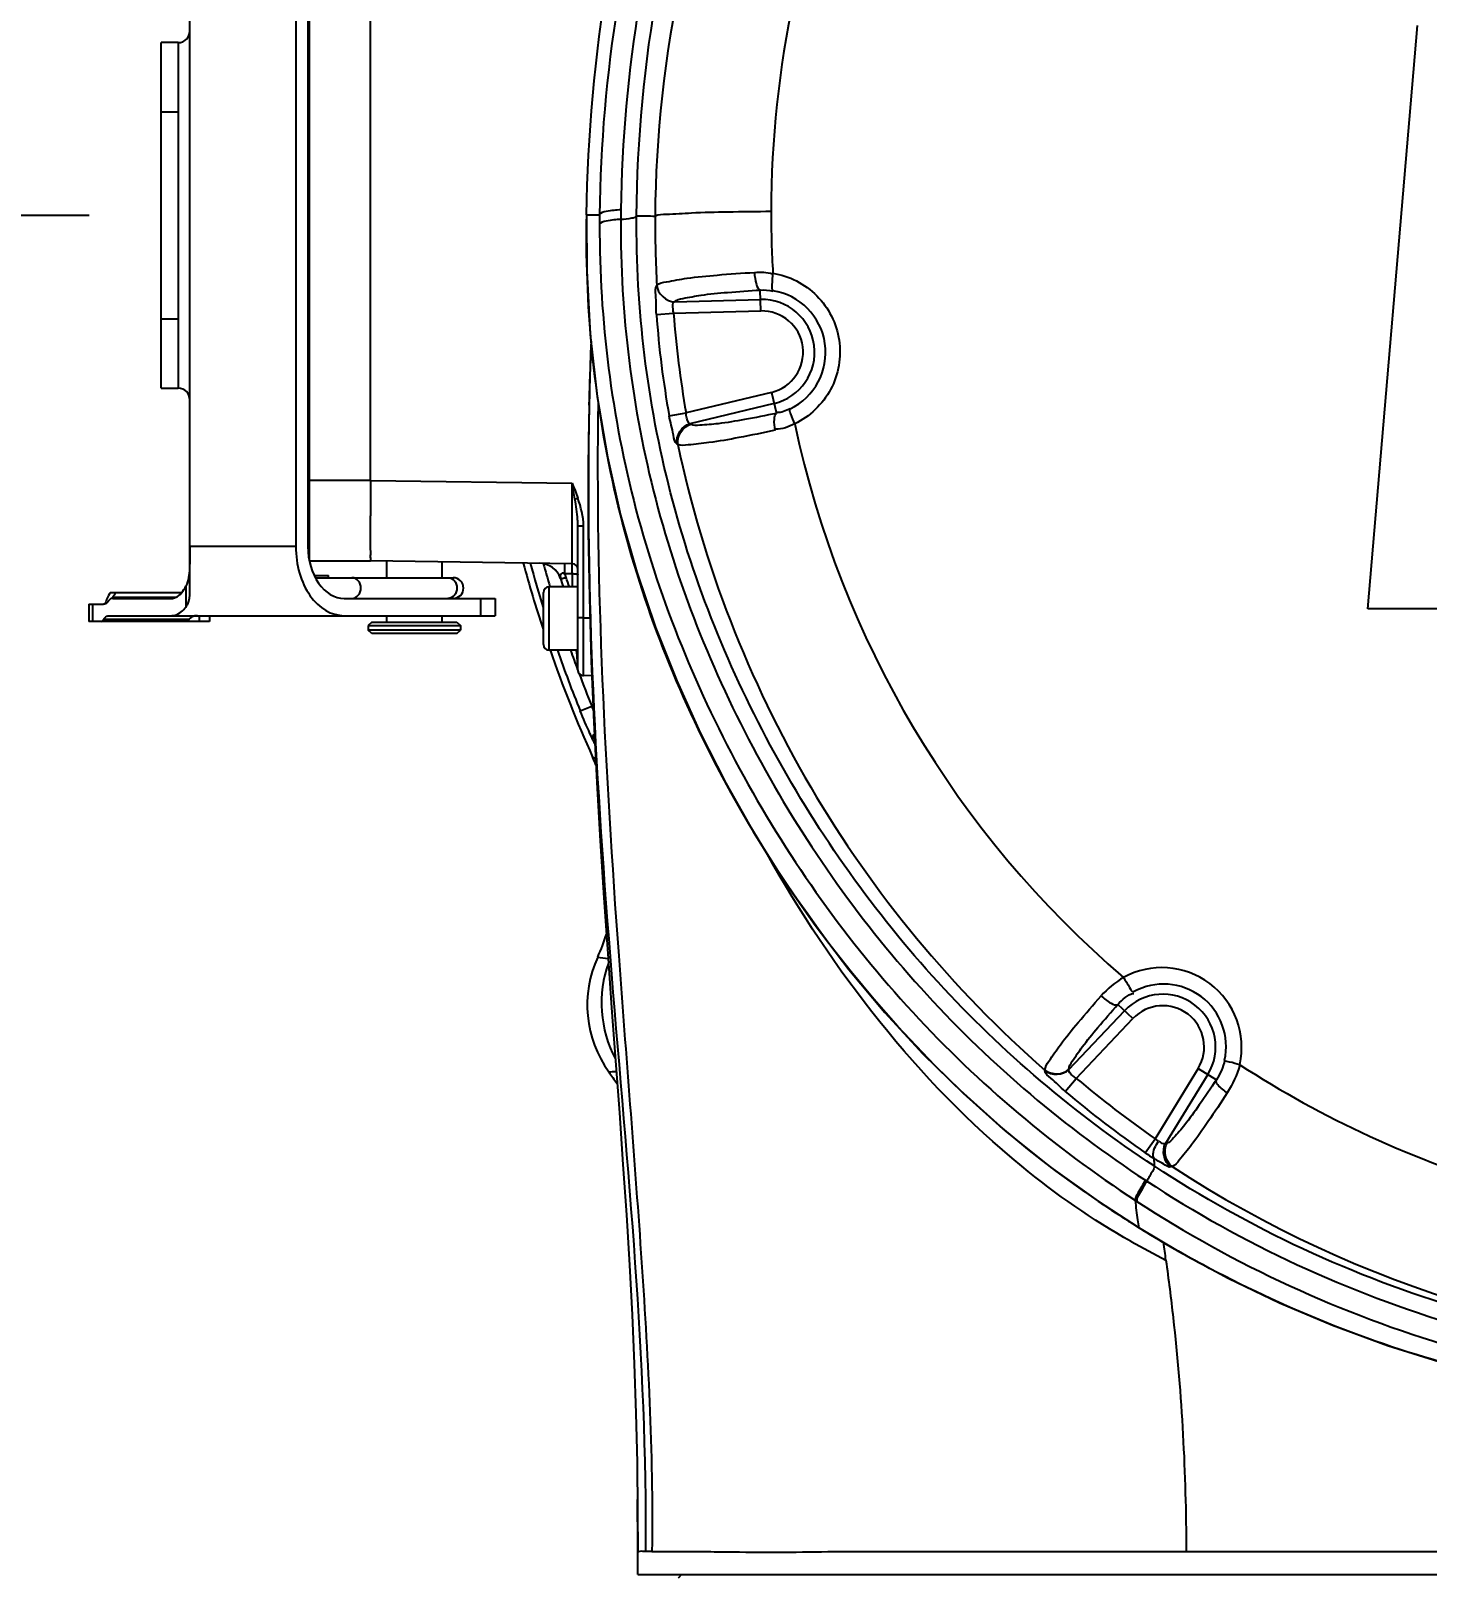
# Model space of a CAD drawing. Header units: millimetres. Extents: x 0 to 1173, y -4 to 841.
# Drawn here: x 679.55 to 691.68, y 311.73 to 325.16 of the extents above; entities that cross this region are included whole.
import ezdxf

# ---------------------------------------------------------------- set-up
doc = ezdxf.new("R2010")
doc.units = ezdxf.units.MM
doc.header["$LTSCALE"] = 65.395
doc.linetypes.add('CENTER', pattern=[0.6, 0.375, -0.075, 0.075, -0.075])
doc.layers.get('0').update_dxf_attribs({"linetype": 'CONTINUOUS'})
for name, color, linetype in [('ALL_DRFT_GEOM', 7, 'CONTINUOUS'), ('DRAFT_DIMS', 7, 'CONTINUOUS'), ('J_900_EXP_DH_BL10', 7, 'CONTINUOUS'), ('J_900_EXP_DH_BL9', 7, 'CONTINUOUS'), ('M3_10_BL39', 7, 'CONTINUOUS'), ('MANIFOLD_SOLID_BREP_17668_BL35', 7, 'CONTINUOUS'), ('MANIFOLD_SOLID_BREP_20980_BL38', 7, 'CONTINUOUS'), ('MANIFOLD_SOLID_BREP_21374_BL40', 7, 'CONTINUOUS'), ('TMBB_BASE_CNN_BL7', 7, 'CONTINUOUS')]:
    doc.layers.add(name, color=color, linetype=linetype)
doc.styles.get("Standard").update_dxf_attribs({"font": 'txt', "width": 0.8})
doc.dimstyles.new('DIMSTYLE_13', dxfattribs={"dimtxt": 6, "dimasz": 9, "dimexe": 0.5, "dimexo": 0, "dimtad": 1, "dimlfac": 10, "dimzin": 0, "dimdsep": 46, "dimtxsty": 'Standard', "dimblk": '_FILLED', "dimblk1": '_FILLED', "dimblk2": '_FILLED', "dimcen": 0.09, "dimadec": 0, "dimazin": 0, "dimtp": 0.01, "dimtm": 0.01, "dimtfac": 1, "dimtofl": 0, "dimtmove": 0, "dimatfit": 2, "dimldrblk": '_FILLED', "dimfxl": 0, "dimtolj": 1, "dimtzin": 0, "dimarcsym": 0})

# ---------------------------------------------------------------- blocks, each defined once
blk = doc.blocks.new('_FILLED')
at = {"color": 0, "linetype": 'ByBlock'}
blk.add_solid([(0, 0), (-1, 0.1667), (-1, -0.1667)], dxfattribs=at)
blk = doc.blocks.new('*D26')
at = {"layer": 'DRAFT_DIMS', "color": 2, "linetype": 'Continuous'}
blk.add_line((811.266, 192.648), (901.481, 91.138), dxfattribs=at)
at = {"layer": 'DRAFT_DIMS', "color": 2, "linetype": 'Continuous', "xscale": 9, "yscale": 9, "zscale": 9, "rotation": 131.6285086141}
blk.add_blockref('_FILLED', (811.266, 192.648), dxfattribs=at)
blk = doc.blocks.new('*D27')
at = {"layer": 'DRAFT_DIMS', "color": 2, "linetype": 'Continuous'}
blk.add_line((838.312, 198.054), (922.827, 124.081), dxfattribs=at)
at = {"layer": 'DRAFT_DIMS', "color": 2, "linetype": 'Continuous', "xscale": 9, "yscale": 9, "zscale": 9, "rotation": 138.8055039943}
blk.add_blockref('_FILLED', (838.312, 198.054), dxfattribs=at)
blk = doc.blocks.new('TMBB_BASE_CNN_BL7', base_point=(653.7669, 254.0207))
at = {"layer": 'TMBB_BASE_CNN_BL7', "color": 7, "linetype": 'Continuous'}
for p, q in [((684.3217, 319.2571), (684.4221, 319.2979)), ((684.4339, 319.2979), (684.4221, 319.2979)), ((684.435, 319.2714), (684.4221, 319.2979)), ((684.4559, 318.8396), (684.429, 318.8561))]:
    blk.add_line(p, q, dxfattribs=at)
for centre, radius, start, end in [((694.9209, 323.5593), 11.4978, 195.22406, 198.20952), ((694.9209, 323.5593), 11.439, 195.30754, 197.31732), ((694.9209, 323.5593), 11.3307, 195.46607, 196.52517), ((694.9209, 323.5593), 11.4978, 199.1506, 204.14517), ((694.9209, 323.5593), 11.439, 199.27167, 202.09201), ((694.9209, 323.5593), 11.3307, 199.46213, 200.37655), ((694.9209, 323.5593), 11.3307, 200.56304, 202.09201), ((687.237, 320.347), 3.1091, 205.5485, 206.27767), ((694.9209, 323.5593), 11.4345, 203.46512, 203.68366), ((679.8881, 316.8028), 4.9835, 23.49659, 24.33092), ((685.3785, 316.7043), 0.9961, 155.29836, 215.697), ((685.7515, 326.2958), 9.2638, 262.07068, 262.6345), ((684.1784, 321.5551), 5.446, 274.11898, 274.80873), ((694.9209, 323.5593), 12.7454, 215.69258, 216.23785)]:
    blk.add_arc(centre, radius, start, end, dxfattribs=at)
for points, knots in [([(684.432, 319.0062), (684.4232, 319.0246), (684.3846, 319.1075), (684.3485, 319.1915), (684.3217, 319.2571)], [0, 0, 0, 0, 0.2239831, 1, 1, 1, 1]), ([(684.432, 319.0062), (684.429, 319.0141), (684.4292, 319.0341), (684.4383, 319.051), (684.4445, 319.0591)], [0, 0, 0, 0, 0.4531369, 1, 1, 1, 1])]:
    blk.add_open_spline(points, degree=3, knots=knots, dxfattribs=at)
for points in [[(684.4736, 317.1206), (684.5033, 317.1853), (684.5285, 317.2522), (684.5494, 317.3203)], [(684.566, 317.0678), (684.4691, 316.8083), (684.4927, 316.4817), (684.6261, 316.2389)]]:
    blk.add_open_spline(points, degree=3, dxfattribs=at)
blk = doc.blocks.new('J_900_EXP_DH_BL9', base_point=(532.0064, 323.1577))
at = {"layer": 'J_900_EXP_DH_BL9', "color": 7, "linetype": 'Continuous'}
blk.add_line((685.2009, 311.7593), (685.1709, 311.7293), dxfattribs=at)
blk = doc.blocks.new('J_900_EXP_DH_BL10', base_point=(658.2783, 323.5593))
at = {"layer": 'J_900_EXP_DH_BL10', "color": 7, "linetype": 'Continuous'}
for p, q in [((691.1595, 320.1427), (691.5916, 325.2094)), ((684.3767, 323.5639), (684.3768, 323.5647)), ((685.8894, 322.7297), (685.8846, 322.9109)), ((685.1401, 322.8098), (685.8868, 322.8293)), ((684.9827, 322.6985), (685.1317, 322.7099)), ((685.1317, 322.7099), (685.8894, 322.7297)), ((685.9824, 322.023), (685.2406, 321.8449)), ((685.9824, 322.023), (686.0261, 321.8409)), ((685.0935, 321.8191), (685.2406, 321.8449)), ((686.0057, 321.9262), (685.2733, 321.7503)), ((685.2812, 321.7459), (685.2733, 321.7503)), ((685.1698, 321.5707), (685.1618, 321.5753)), ((692.8325, 320.1427), (691.1595, 320.1427)), ((688.5642, 316.1442), (689.0489, 316.655)), ((688.6288, 316.0675), (689.1212, 316.5864)), ((689.1212, 316.5864), (688.9912, 316.7098)), ((688.3567, 316.1354), (688.3573, 316.1385)), ((688.5329, 315.9532), (688.6288, 316.0675)), ((688.5642, 316.1442), (688.5642, 316.1477)), ((689.6867, 316.1525), (689.3134, 315.5433)), ((689.7717, 316.1005), (689.4042, 315.5009)), ((689.6867, 316.1525), (689.8454, 316.0553)), ((689.228, 315.421), (689.3134, 315.5433)), ((689.4175, 315.5045), (689.4042, 315.5008)), ((689.4626, 315.3019), (689.4492, 315.2982)), ((689.2299, 315.1823), (689.2407, 315.1752)), ((689.1432, 315.0069), (689.1542, 314.9997)), ((684.8153, 312.7331), (684.82, 312.3057)), ((684.82, 312.3057), (684.8209, 311.9596)), ((684.8209, 311.9613), (684.8209, 311.9596)), ((684.8209, 311.9596), (684.8209, 311.9592)), ((684.8209, 311.7593), (684.8209, 311.9593)), ((684.9446, 311.9594), (684.8872, 311.9592)), ((684.9446, 311.9594), (685.3738, 311.9592)), ((686.4716, 311.9593), (694.8709, 311.9593)), ((684.821, 311.7593), (705.0208, 311.7593))]:
    blk.add_line(p, q, dxfattribs=at)
at = {"layer": 'J_900_EXP_DH_BL10', "color": 7, "linetype": 'CENTER'}
blk.add_line((680.0584, 323.5593), (489.0029, 323.5593), dxfattribs=at)
at = {"layer": 'J_900_EXP_DH_BL10', "color": 7, "linetype": 'Continuous'}
for points in [[(684.3767, 323.5639), (684.3795, 323.0769), (684.4089, 322.5253), (684.4684, 321.9865), (684.5571, 321.4632), (684.6725, 320.9555), (684.8129, 320.4618), (684.976, 319.9825), (685.1597, 319.5184), (685.3634, 319.0673), (685.5858, 318.6297), (685.826, 318.2062), (686.0844, 317.7949), (686.3606, 317.3966), (686.6539, 317.012), (686.9658, 316.6398), (687.2963, 316.2813), (687.6455, 315.9379), (688.0154, 315.6093), (688.4066, 315.2963), (688.8179, 315.0013), (689.1741, 314.77)], [(684.4153, 322.4673), (684.4113, 322.367), (684.4068, 322.2373), (684.4027, 322.1052), (684.3991, 321.9706), (684.3977, 321.9113)], [(684.3978, 321.9112), (684.3904, 321.3959), (684.3914, 320.811), (684.401, 320.2421), (684.4176, 319.6908), (684.4398, 319.1564), (684.4662, 318.6356), (684.4959, 318.1285), (684.5276, 317.6353), (684.5607, 317.1528), (684.5945, 316.6812), (684.6282, 316.2205), (684.6612, 315.767), (684.6927, 315.3208), (684.7221, 314.8818), (684.7487, 314.4467), (684.772, 314.0154), (684.7912, 313.5881), (684.8058, 313.161), (684.8153, 312.7331)], [(689.3425, 315.5217), (689.3392, 315.5238), (689.336, 315.526), (689.3328, 315.5283), (689.3295, 315.5306), (689.3263, 315.5331), (689.3231, 315.5355), (689.3198, 315.5381), (689.3166, 315.5407), (689.3134, 315.5433)], [(689.1741, 314.77), (689.5191, 314.5647), (689.9481, 314.3333), (690.3937, 314.1192), (690.8552, 313.9239), (691.332, 313.749), (691.8234, 313.5958), (692.3282, 313.4659), (692.8454, 313.3601), (693.3734, 313.2792), (693.9108, 313.223), (694.4564, 313.1913), (694.9209, 313.183)]]:
    blk.add_lwpolyline(points, dxfattribs=at)
for centre, radius, start, end in [((696.9577, 323.3849), 12.5822, 179.18111, 179.355), ((696.1076, 323.4618), 11.4345, 179.27347, 179.68708), ((693.6162, 323.5352), 7.6363, 179.57022, 183.58277), ((695.7724, 323.4526), 11.2828, 179.43376, 179.85981), ((694.6692, 323.4922), 9.6975, 179.64583, 183.19868), ((685.9097, 322.3698), 0.5426, 295.51686, 80.94721), ((685.8987, 322.3715), 0.458, 283.5, 91.5), ((694.1018, 323.4003), 9.1461, 184.40076, 189.9551), ((694.0949, 323.3988), 8.9897, 184.39479, 189.95336), ((685.8987, 322.3715), 0.3584, 283.5, 91.5), ((714.412, 321.2739), 30.0196, 177.7331, 178.7798), ((694.7109, 323.5642), 8.7177, 192.0146, 229.40956), ((689.3713, 316.3351), 0.6939, 347.56282, 118.63426), ((689.4723, 316.2247), 0.8399, 121.06795, 138.36081), ((689.3879, 316.3428), 0.5426, 347.41488, 118.78537), ((689.3812, 316.3398), 0.458, 328.5, 136.5), ((689.3812, 316.3398), 0.3584, 328.5, 136.5), ((694.921, 323.5765), 9.7968, 230.03836, 235.08292), ((694.9217, 323.5773), 9.947, 230.03818, 235.08222), ((690.3153, 316.9757), 1.8972, 235.03059, 237.79546), ((691.7559, 315.4725), 2.4548, 182.3693, 183.88288), ((694.9195, 323.6572), 9.9795, 236.85119, 270.00796), ((694.6181, 323.5361), 10.3181, 235.02497, 238.14968), ((694.7217, 323.6981), 10.5105, 238.13575, 241.58983), ((692.756, 321.1336), 7.4399, 240.60744, 243.25231), ((615.514, 304.5949), 74.5532, 7.626965, 7.746164), ((629.9105, 311.977), 54.9104, 359.98149, 0.45357)]:
    blk.add_arc(centre, radius, start, end, dxfattribs=at)
for points, knots in [([(684.3768, 323.5647), (684.3964, 324.9416), (684.8477, 327.7255), (686.601, 330.8419), (688.7129, 332.7493), (691.2571, 334.1488), (693.4705, 334.5217), (694.9209, 334.5217)], [0, 0, 0, 0, 0.2437467, 0.4900549, 0.6158701, 0.7432735, 1, 1, 1, 1]), ([(684.8111, 323.5563), (684.8213, 324.8781), (685.2968, 327.5498), (687.4142, 331.0552), (690.823, 333.4334), (693.5644, 333.9211), (694.9209, 333.9211)], [0, 0, 0, 0, 0.2470456, 0.4954606, 0.7464784, 1, 1, 1, 1]), ([(688.3192, 331.0144), (687.2782, 330.088), (685.5762, 327.7609), (684.9804, 324.9456), (684.9719, 323.5522)], [0, 0, 0, 0, 0.5000132, 1, 1, 1, 1]), ([(688.9676, 330.223), (688.0387, 329.4016), (686.5154, 327.3398), (685.9781, 324.832), (685.9801, 323.5925)], [0, 0, 0, 0, 0.5000813, 1, 1, 1, 1]), ([(684.6741, 323.6068), (684.6316, 323.6064), (684.577, 323.5997), (684.4957, 323.5849), (684.4901, 323.5641)], [0, 0, 0, 0, 0.6643714, 1, 1, 1, 1]), ([(685.9801, 323.5925), (685.8541, 323.5918), (685.6237, 323.5881), (685.3187, 323.5838), (685.1115, 323.5658), (685.002, 323.5656), (684.9719, 323.5522)], [0, 0, 0, 0, 0.3742899, 0.6858617, 0.9018863, 1, 1, 1, 1]), ([(688.7035, 315.0814), (687.3559, 316.0246), (685.6941, 318.0038), (684.5319, 321.0801), (684.3672, 322.7173), (684.3763, 323.5265)], [0, 0, 0, 0, 0.5032471, 0.7524019, 1, 1, 1, 1]), ([(684.4896, 323.4802), (684.4876, 322.6493), (684.7, 320.9744), (685.6605, 318.6362), (687.1327, 316.5664), (688.4362, 315.4685), (689.1432, 315.0069)], [0, 0, 0, 0, 0.2481834, 0.4973222, 0.7478219, 1, 1, 1, 1]), ([(684.6733, 323.5242), (684.6308, 323.5235), (684.5762, 323.5165), (684.495, 323.501), (684.4896, 323.4802)], [0, 0, 0, 0, 0.6642414, 1, 1, 1, 1]), ([(684.6733, 323.5242), (684.6689, 322.7073), (684.8723, 321.0598), (685.8118, 318.7585), (687.2561, 316.7205), (688.5357, 315.638), (689.2299, 315.1823)], [0, 0, 0, 0, 0.2481252, 0.4972466, 0.747775, 1, 1, 1, 1]), ([(684.8111, 323.5563), (684.8068, 323.5408), (684.7461, 323.5297), (684.7051, 323.5246), (684.6733, 323.5242)], [0, 0, 0, 0, 0.3362823, 1, 1, 1, 1]), ([(689.3061, 315.3067), (688.6201, 315.7578), (687.3554, 316.8284), (685.9285, 318.8438), (685.0023, 321.1199), (684.8049, 322.7489), (684.8111, 323.5563)], [0, 0, 0, 0, 0.2522633, 0.5028115, 0.751917, 1, 1, 1, 1]), ([(684.9868, 322.9513), (685.0076, 322.972), (685.104, 322.9882), (685.2739, 323.0209), (685.5325, 323.0442), (685.7269, 323.0583), (685.8345, 323.0644)], [0, 0, 0, 0, 0.1028607, 0.3158288, 0.6233295, 1, 1, 1, 1]), ([(685.8345, 323.0644), (685.8359, 323.0291), (685.8433, 322.9803), (685.8655, 322.9155), (685.8846, 322.9109)], [0, 0, 0, 0, 0.6414576, 1, 1, 1, 1]), ([(685.9948, 323.058), (685.9893, 323.0244), (685.9887, 322.9794), (685.9811, 322.9156), (685.9951, 322.9056)], [0, 0, 0, 0, 0.6640193, 1, 1, 1, 1]), ([(685.9948, 323.058), (686.1357, 323.035), (686.4111, 322.8945), (686.6164, 322.4824), (686.5394, 322.027), (686.3138, 321.8119), (686.1842, 321.7495)], [0, 0, 0, 0, 0.2481233, 0.4983825, 0.7498828, 1, 1, 1, 1]), ([(684.9827, 322.6985), (684.9784, 322.7551), (684.9851, 322.8333), (684.9686, 322.9302), (684.9868, 322.9511)], [0, 0, 0, 0, 0.6724497, 1, 1, 1, 1]), ([(685.1401, 322.8098), (685.1583, 322.8285), (685.2432, 322.8439), (685.3925, 322.8728), (685.6195, 322.8936), (685.7902, 322.9058), (685.8846, 322.9109)], [0, 0, 0, 0, 0.1036358, 0.3167699, 0.6239449, 1, 1, 1, 1]), ([(685.1317, 322.7099), (685.1299, 322.7218), (685.129, 322.7522), (685.1202, 322.8011), (685.1401, 322.8098)], [0, 0, 0, 0, 0.3582403, 1, 1, 1, 1]), ([(684.3992, 321.9132), (684.3641, 320.2649), (684.5564, 316.9437), (684.9036, 313.6324), (684.8872, 311.9589)], [0, 0, 0, 0, 0.4962305, 1, 1, 1, 1]), ([(684.3978, 321.9113), (684.3978, 321.9116), (684.3982, 321.9123), (684.3988, 321.9129), (684.3992, 321.9132)], [0, 0, 0, 0, 0.4368155, 1, 1, 1, 1]), ([(684.4773, 321.9339), (684.4516, 320.332), (684.5858, 317.8657), (684.8611, 314.5501), (684.9558, 312.8232), (684.9447, 311.9595)], [0, 0, 0, 0, 0.4812598, 0.7405255, 1, 1, 1, 1]), ([(685.1618, 321.5753), (685.1379, 321.589), (685.1297, 321.6903), (685.1033, 321.7629), (685.0935, 321.8191)], [0, 0, 0, 0, 0.3261988, 1, 1, 1, 1]), ([(685.2733, 321.7503), (685.2692, 321.7508), (685.2449, 321.7805), (685.243, 321.8151), (685.2406, 321.8449)], [0, 0, 0, 0, 0.1205648, 1, 1, 1, 1]), ([(686.0261, 321.8409), (685.9338, 321.8214), (685.7661, 321.789), (685.542, 321.7507), (685.3898, 321.7396), (685.3042, 321.7331), (685.2812, 321.7459)], [0, 0, 0, 0, 0.3756101, 0.6821163, 0.8950272, 1, 1, 1, 1]), ([(686.0145, 321.6937), (686.0084, 321.7255), (686.004, 321.7708), (686.0104, 321.8323), (686.0261, 321.8409)], [0, 0, 0, 0, 0.6429889, 1, 1, 1, 1]), ([(686.1844, 321.7494), (686.1714, 321.7774), (686.16, 321.8167), (686.1353, 321.8675), (686.1435, 321.8801)], [0, 0, 0, 0, 0.6722714, 1, 1, 1, 1]), ([(686.0145, 321.6937), (685.9095, 321.6713), (685.7189, 321.6333), (685.4652, 321.5866), (685.2919, 321.5704), (685.1969, 321.559), (685.1698, 321.5707)], [0, 0, 0, 0, 0.376314, 0.6834137, 0.896434, 1, 1, 1, 1]), ([(685.1698, 321.5707), (685.3882, 320.5299), (686.1744, 318.5087), (687.5559, 316.8378), (688.357, 316.1387)], [0, 0, 0, 0, 0.5000645, 1, 1, 1, 1]), ([(689.1046, 314.6514), (688.7704, 314.8399), (687.491, 315.7322), (686.5121, 317.0024), (685.9407, 318.0222)], [0, 0, 0, 0, 0.2471147, 1, 1, 1, 1]), ([(689.0389, 316.9442), (689.0553, 316.9139), (689.0839, 316.8776), (689.1099, 316.8204), (689.1267, 316.8183)], [0, 0, 0, 0, 0.6707781, 1, 1, 1, 1]), ([(688.357, 316.1387), (688.3578, 316.1672), (688.41, 316.2433), (688.5022, 316.3796), (688.6576, 316.5679), (688.7773, 316.707), (688.8446, 316.7828)], [0, 0, 0, 0, 0.1054234, 0.3187729, 0.6250694, 1, 1, 1, 1]), ([(688.8446, 316.7828), (688.8707, 316.7585), (688.9112, 316.7284), (688.9741, 316.6991), (688.9912, 316.7098)], [0, 0, 0, 0, 0.6386432, 1, 1, 1, 1]), ([(688.5642, 316.1477), (688.5647, 316.1726), (688.6103, 316.2393), (688.691, 316.3583), (688.8272, 316.5226), (688.9322, 316.6438), (688.9912, 316.7098)], [0, 0, 0, 0, 0.1054947, 0.3188242, 0.625096, 1, 1, 1, 1]), ([(690.049, 316.1859), (690.0186, 316.1927), (689.9782, 316.2081), (689.9267, 316.2132), (689.9175, 316.2246)], [0, 0, 0, 0, 0.6795505, 1, 1, 1, 1]), ([(690.0489, 316.1857), (690.4089, 315.9528), (691.9059, 315.1278), (693.6424, 314.737), (694.9209, 314.738)], [0, 0, 0, 0, 0.251119, 1, 1, 1, 1]), ([(688.5329, 315.9532), (688.4893, 315.9898), (688.4397, 316.049), (688.3566, 316.1075), (688.357, 316.1352)], [0, 0, 0, 0, 0.6729377, 1, 1, 1, 1]), ([(688.6288, 316.0675), (688.6188, 316.0744), (688.5961, 316.0945), (688.5555, 316.1243), (688.5642, 316.1442)], [0, 0, 0, 0, 0.3579412, 1, 1, 1, 1]), ([(689.8454, 316.0553), (689.7972, 315.9817), (689.7081, 315.8502), (689.5857, 315.6779), (689.493, 315.5712), (689.441, 315.5109), (689.4175, 315.5045)], [0, 0, 0, 0, 0.3767188, 0.6832464, 0.895605, 1, 1, 1, 1]), ([(689.9403, 315.9412), (689.926, 315.9509), (689.8904, 315.9801), (689.8357, 316.0239), (689.8454, 316.0553)], [0, 0, 0, 0, 0.3437204, 1, 1, 1, 1]), ([(689.9403, 315.9412), (689.8854, 315.8568), (689.7841, 315.7055), (689.647, 315.5069), (689.5432, 315.3821), (689.4881, 315.3118), (689.4626, 315.3019)], [0, 0, 0, 0, 0.3774624, 0.6846203, 0.897119, 1, 1, 1, 1]), ([(689.3042, 315.3704), (689.2989, 315.3765), (689.2889, 315.4331), (689.3184, 315.4833), (689.3425, 315.5217)], [0, 0, 0, 0, 0.1516686, 1, 1, 1, 1]), ([(689.4042, 315.5009), (689.3996, 315.4972), (689.3757, 315.4974), (689.3602, 315.5126), (689.3494, 315.5228)], [0, 0, 0, 0, 0.2849177, 1, 1, 1, 1]), ([(689.3061, 315.3067), (689.3104, 315.2907), (689.278, 315.2437), (689.2585, 315.2025), (689.2407, 315.1752)], [0, 0, 0, 0, 0.3369229, 1, 1, 1, 1]), ([(689.4493, 315.2983), (689.4327, 315.2938), (689.3812, 315.3302), (689.3356, 315.3506), (689.3042, 315.3704)], [0, 0, 0, 0, 0.316254, 1, 1, 1, 1]), ([(694.9209, 313.6383), (693.9318, 313.6383), (691.9465, 313.9178), (690.1287, 314.766), (689.3061, 315.3067)], [0, 0, 0, 0, 0.5012077, 1, 1, 1, 1]), ([(689.2299, 315.1823), (689.2064, 315.146), (689.18, 315.0908), (689.1383, 315.0286), (689.1432, 315.0069)], [0, 0, 0, 0, 0.6600074, 1, 1, 1, 1]), ([(689.2407, 315.1752), (689.2172, 315.1389), (689.1908, 315.0837), (689.1492, 315.0215), (689.1542, 314.9998)], [0, 0, 0, 0, 0.6600337, 1, 1, 1, 1]), ([(689.2407, 315.1752), (690.0735, 314.63), (691.9132, 313.7753), (693.9208, 313.4968), (694.9209, 313.4968)], [0, 0, 0, 0, 0.4988225, 1, 1, 1, 1]), ([(689.1732, 314.7716), (689.1701, 314.7937), (689.1594, 314.872), (689.1495, 314.9505), (689.1432, 315.0069)], [0, 0, 0, 0, 0.2822011, 1, 1, 1, 1]), ([(689.1542, 314.9998), (690.0006, 314.4487), (691.8691, 313.5856), (693.9063, 313.3084), (694.9209, 313.3084)], [0, 0, 0, 0, 0.4988566, 1, 1, 1, 1]), ([(689.1743, 314.7703), (689.174, 314.7704), (689.1735, 314.7707), (689.1732, 314.7713), (689.1732, 314.7716)], [0, 0, 0, 0, 0.4655245, 1, 1, 1, 1]), ([(689.4076, 314.4898), (689.4299, 314.323), (689.5372, 313.484), (689.5829, 312.6369), (689.5829, 311.9593)], [0, 0, 0, 0, 0.1989414, 1, 1, 1, 1]), ([(694.3204, 313.1975), (693.5186, 313.2351), (691.9215, 313.4704), (690.422, 314.0743), (689.721, 314.4535)], [0, 0, 0, 0, 0.5018077, 1, 1, 1, 1]), ([(684.8872, 311.9592), (684.8708, 311.9592), (684.8565, 311.9659), (684.8211, 311.9556), (684.8209, 311.9613)], [0, 0, 0, 0, 0.7420557, 1, 1, 1, 1]), ([(685.3738, 311.9592), (685.4478, 311.9589), (685.8136, 311.9533), (686.1797, 311.9534), (686.4716, 311.9593)], [0, 0, 0, 0, 0.2021973, 1, 1, 1, 1])]:
    blk.add_open_spline(points, degree=3, knots=knots, dxfattribs=at)
for points in [[(685.0848, 327.1756), (684.7005, 326.0177), (684.5022, 324.7841), (684.4901, 323.5641)], [(685.2733, 327.1574), (684.8897, 326.02), (684.6893, 324.8069), (684.6741, 323.6068)], [(684.3768, 323.5653), (684.4146, 323.5642), (684.4523, 323.5637), (684.4901, 323.5633)], [(684.8111, 323.5563), (684.8647, 323.5569), (684.9184, 323.5562), (684.9719, 323.5522)], [(685.8345, 323.0644), (685.8873, 323.0673), (685.9428, 323.0692), (685.9925, 323.0512)], [(684.9868, 322.9513), (684.9909, 322.8819), (685.0705, 322.8084), (685.1401, 322.8098)], [(685.8846, 322.9109), (685.9209, 322.9132), (685.9596, 322.9142), (685.9932, 322.9005)], [(686.1434, 321.8801), (686.108, 321.8632), (686.0689, 321.8442), (686.03, 321.8488)], [(685.1618, 321.5753), (685.1486, 321.6431), (685.2061, 321.7336), (685.2733, 321.7503)], [(685.1698, 321.5707), (685.1565, 321.6386), (685.214, 321.7292), (685.2812, 321.7459)], [(686.1843, 321.7493), (686.1318, 321.7257), (686.0754, 321.7003), (686.018, 321.7035)], [(688.9912, 316.7098), (689.028, 316.7516), (689.0733, 316.7955), (689.1281, 316.8052)], [(689.9175, 316.2246), (689.9041, 316.1647), (689.8793, 316.1064), (689.8454, 316.0553)], [(690.0489, 316.1857), (690.0261, 316.0995), (689.9889, 316.016), (689.9403, 315.9412)], [(688.357, 316.1387), (688.4092, 316.0934), (688.5162, 316.098), (688.5642, 316.1477)], [(688.357, 316.1352), (688.4092, 316.0898), (688.5162, 316.0944), (688.5642, 316.1442)], [(689.4493, 315.2983), (689.3919, 315.3369), (689.3686, 315.4416), (689.4042, 315.5009)], [(689.4626, 315.3019), (689.4051, 315.3405), (689.3818, 315.4452), (689.4175, 315.5045)]]:
    blk.add_open_spline(points, degree=3, dxfattribs=at)
blk = doc.blocks.new('MANIFOLD_SOLID_BREP_17668_BL35', base_point=(459.084, 315.194))
at = {"layer": 'MANIFOLD_SOLID_BREP_17668_BL35', "color": 7, "linetype": 'Continuous'}
for p, q in [((681.97, 320.559), (681.97, 326.559)), ((682.501, 321.259), (682.501, 325.859)), ((682.501, 321.259), (681.957, 321.259)), ((682.501, 321.259), (684.252, 321.235)), ((684.252, 320.535), (684.252, 321.235)), ((682.499, 320.95), (682.499, 320.941)), ((682.499, 320.941), (682.499, 320.929)), ((684.301, 320.863), (684.35, 320.863)), ((684.301, 319.614), (684.301, 320.863)), ((684.35, 320.064), (684.35, 320.863)), ((681.97, 320.559), (682.501, 320.559)), ((684.252, 320.535), (682.501, 320.559)), ((682.641, 320.557), (682.641, 320.414)), ((683.121, 320.551), (683.121, 320.414)), ((684.187, 320.45), (684.188, 320.536)), ((684.251, 320.449), (684.252, 320.535)), ((684.187, 320.45), (684.251, 320.449)), ((684.251, 320.449), (684.251, 320.334)), ((682.641, 320.084), (682.641, 320.029)), ((683.121, 320.084), (683.121, 320.029)), ((682.511, 320.029), (682.481, 319.999)), ((682.481, 319.999), (683.281, 319.999)), ((682.481, 319.999), (682.481, 319.959)), ((683.281, 319.959), (682.481, 319.959)), ((682.511, 319.929), (682.481, 319.959)), ((682.511, 320.029), (683.251, 320.029)), ((683.251, 320.029), (683.281, 319.999)), ((683.251, 319.929), (683.281, 319.959)), ((683.281, 319.999), (683.281, 319.959)), ((684.35, 320.064), (684.301, 320.064)), ((684.35, 320.064), (684.406, 320.064)), ((684.35, 319.711), (684.35, 320.064)), ((683.251, 319.929), (682.511, 319.929)), ((684.35, 319.564), (684.35, 319.711)), ((684.301, 319.614), (684.3, 319.613)), ((684.301, 319.614), (684.301, 319.614)), ((684.423, 319.563), (684.35, 319.564))]:
    blk.add_line(p, q, dxfattribs=at)
for centre, radius, start, end in [((777.385, 320.597), 94.886, 179.59985, 179.7868), ((675.991, 319.706), 8.401, 9.5176, 10.4858), ((687.314, 312.344), 9.263, 108.9849, 109.1463), ((683.964, 320.339), 0.2, 19.9043, 89.2), ((684.251, 320.485), 0.05, 0, 89.2), ((681.811, 319.559), 2.49, 18.1362, 19.9043), ((681.811, 319.559), 2.537, 19.7572, 20.5436), ((681.809, 319.552), 2.542, 17.9307, 19.9015), ((681.811, 319.559), 2.49, 1.2449, 5.164), ((679.39, 319.56), 4.911, 0.6267, 2.615), ((684.35, 319.614), 0.05, 181.2449, 269.3397), ((684.351, 319.614), 0.05, 180.0004, 269.1997)]:
    blk.add_arc(centre, radius, start, end, dxfattribs=at)
for points in [[(684.252, 321.235), (684.269, 321.191), (684.286, 321.148), (684.301, 321.104)], [(684.35, 320.863), (684.35, 320.945), (684.328, 321.026), (684.301, 321.104)]]:
    blk.add_open_spline(points, degree=3, dxfattribs=at)
for points, knots in [([(684.301, 320.863), (684.301, 320.882), (684.298, 320.96), (684.286, 321.037), (684.276, 321.095)], [0, 0, 0, 0, 0.24032, 1, 1, 1, 1]), ([(682.499, 320.929), (682.499, 320.878), (682.499, 320.806), (682.499, 320.716), (682.499, 320.662), (682.5, 320.621), (682.498, 320.587), (682.502, 320.573), (682.499, 320.559), (682.501, 320.559)], [0, 0, 0, 0, 0.412635, 0.585127, 0.730757, 0.846873, 0.931356, 0.982694, 1, 1, 1, 1]), ([(684.187, 320.45), (684.18, 320.453), (684.165, 320.457), (684.143, 320.438), (684.148, 320.418), (684.152, 320.407)], [0, 0, 0, 0, 0.309111, 0.551396, 1, 1, 1, 1]), ([(684.152, 320.407), (684.153, 320.406), (684.159, 320.406), (684.173, 320.408), (684.188, 320.413), (684.199, 320.417)], [0, 0, 0, 0, 0.08346, 0.303644, 1, 1, 1, 1]), ([(684.251, 320.449), (684.263, 320.449), (684.28, 320.448), (684.294, 320.445), (684.301, 320.443), (684.301, 320.442)], [0, 0, 0, 0, 0.692702, 0.909173, 1, 1, 1, 1]), ([(684.301, 319.614), (684.301, 319.601), (684.311, 319.575), (684.337, 319.565), (684.35, 319.564)], [0, 0, 0, 0, 0.501375, 1, 1, 1, 1])]:
    blk.add_open_spline(points, degree=3, knots=knots, dxfattribs=at)
blk = doc.blocks.new('MANIFOLD_SOLID_BREP_20980_BL38', base_point=(457.59, 315.742))
at = {"layer": 'MANIFOLD_SOLID_BREP_20980_BL38', "color": 7, "linetype": 'Continuous'}
for p, q in [((680.931, 320.287), (680.931, 326.831)), ((681.852, 326.434), (681.852, 320.684)), ((681.957, 326.434), (681.957, 320.684)), ((680.831, 325.059), (680.681, 325.059)), ((680.681, 322.059), (680.681, 325.059)), ((680.831, 325.059), (680.831, 322.059)), ((680.681, 324.459), (680.831, 324.459)), ((680.831, 322.659), (680.681, 322.659)), ((680.681, 322.059), (680.831, 322.059)), ((681.852, 320.684), (680.931, 320.684)), ((682.01, 320.434), (682.136, 320.434)), ((682.136, 320.414), (682.136, 320.434)), ((680.239, 320.284), (680.861, 320.284)), ((680.255, 320.234), (680.258, 320.24)), ((680.258, 320.24), (680.259, 320.241)), ((680.806, 320.241), (680.259, 320.241)), ((680.263, 320.234), (680.771, 320.234)), ((680.898, 320.34), (680.898, 320.159)), ((682.272, 320.234), (683.582, 320.234)), ((683.455, 320.234), (683.455, 320.084)), ((683.582, 320.234), (683.582, 320.084)), ((680.055, 320.184), (680.182, 320.184)), ((680.055, 320.184), (680.055, 320.034)), ((680.088, 320.034), (680.088, 320.184)), ((680.229, 320.084), (683.582, 320.084)), ((681.011, 320.084), (681.011, 320.034)), ((681.101, 320.084), (681.101, 320.034)), ((681.101, 320.034), (680.055, 320.034)), ((680.924, 320.051), (680.183, 320.051)), ((680.914, 320.034), (680.914, 320.039))]:
    blk.add_line(p, q, dxfattribs=at)
for centre, radius, start, end in [((680.831, 325.159), 0.1, 270, 360), ((680.831, 321.959), 0.1, 0, 90), ((680.853, 319.869), 0.701, 143.6572, 147.9128)]:
    blk.add_arc(centre, radius, start, end, dxfattribs=at)
for centre, major_axis, ratio, start_param, end_param in [((682.272, 320.684), (0, 0.6), 0.700624, 1.570796, 3.141593), ((682.272, 320.684), (0, 0.45), 0.700624, 1.570796, 3.141593), ((680.631, 320.174), (0.385, 0.385), 0.700312, -4.339087, -4.128115)]:
    blk.add_ellipse(centre, major_axis=major_axis, ratio=ratio, start_param=start_param, end_param=end_param, dxfattribs=at)
for points, knots in [([(680.931, 320.684), (680.931, 320.621), (680.932, 320.507), (680.921, 320.387), (680.898, 320.34)], [0, 0, 0, 0, 0.55034, 1, 1, 1, 1]), ([(680.223, 320.209), (680.22, 320.205), (680.21, 320.193), (680.194, 320.184), (680.182, 320.184)], [0, 0, 0, 0, 0.298969, 1, 1, 1, 1]), ([(680.263, 320.234), (680.26, 320.234), (680.243, 320.232), (680.23, 320.219), (680.223, 320.209)], [0, 0, 0, 0, 0.218014, 1, 1, 1, 1]), ([(680.771, 320.234), (680.783, 320.234), (680.84, 320.247), (680.877, 320.3), (680.898, 320.34)], [0, 0, 0, 0, 0.202285, 1, 1, 1, 1]), ([(680.898, 320.159), (680.904, 320.167), (680.927, 320.206), (680.931, 320.253), (680.931, 320.287)], [0, 0, 0, 0, 0.226425, 1, 1, 1, 1]), ([(680.183, 320.051), (680.186, 320.056), (680.197, 320.072), (680.216, 320.084), (680.229, 320.084)], [0, 0, 0, 0, 0.30907, 1, 1, 1, 1]), ([(680.771, 320.084), (680.782, 320.084), (680.833, 320.092), (680.873, 320.129), (680.898, 320.159)], [0, 0, 0, 0, 0.22005, 1, 1, 1, 1]), ([(680.999, 320.084), (680.991, 320.084), (680.963, 320.082), (680.936, 320.067), (680.924, 320.051)], [0, 0, 0, 0, 0.279792, 1, 1, 1, 1]), ([(680.16, 320.034), (680.167, 320.034), (680.176, 320.041), (680.181, 320.048), (680.183, 320.051)], [0, 0, 0, 0, 0.69093, 1, 1, 1, 1]), ([(680.924, 320.051), (680.923, 320.048), (680.917, 320.042), (680.909, 320.034), (680.903, 320.034)], [0, 0, 0, 0, 0.346169, 1, 1, 1, 1])]:
    blk.add_open_spline(points, degree=3, knots=knots, dxfattribs=at)
blk = doc.blocks.new('M3_10_BL39', base_point=(459.918, 313.283))
at = {"layer": 'M3_10_BL39', "color": 7, "linetype": 'Continuous'}
for p, q in [((684.001, 319.834), (684.001, 320.284)), ((684.301, 320.334), (684.051, 320.334)), ((684.051, 319.784), (684.051, 320.334)), ((684.301, 319.784), (684.051, 319.784))]:
    blk.add_line(p, q, dxfattribs=at)
for centre, start, end in [((684.051, 320.284), 90, 180), ((684.051, 319.834), 180, 270)]:
    blk.add_arc(centre, 0.05, start, end, dxfattribs=at)
blk = doc.blocks.new('MANIFOLD_SOLID_BREP_21374_BL40', base_point=(458.63, 312.447))
at = {"layer": 'MANIFOLD_SOLID_BREP_21374_BL40', "color": 7, "linetype": 'Continuous'}
blk.add_line((682.02, 320.414), (683.218, 320.414), dxfattribs=at)
blk.add_arc((683.218, 320.324), 0.09, 270, 90, dxfattribs=at)
for points, knots in [([(682.417, 320.324), (682.417, 320.347), (682.403, 320.392), (682.36, 320.414), (682.339, 320.414)], [0, 0, 0, 0, 0.525174, 1, 1, 1, 1]), ([(683.173, 320.414), (683.194, 320.414), (683.237, 320.392), (683.251, 320.347), (683.251, 320.324)], [0, 0, 0, 0, 0.474826, 1, 1, 1, 1]), ([(682.339, 320.234), (682.36, 320.234), (682.403, 320.257), (682.417, 320.302), (682.417, 320.324)], [0, 0, 0, 0, 0.474826, 1, 1, 1, 1]), ([(683.251, 320.324), (683.251, 320.302), (683.237, 320.257), (683.194, 320.234), (683.173, 320.234)], [0, 0, 0, 0, 0.525174, 1, 1, 1, 1])]:
    blk.add_open_spline(points, degree=3, knots=knots, dxfattribs=at)

msp = doc.modelspace()

# ---------------------------------------------------------------- linework, layer by layer
at = {"layer": 'ALL_DRFT_GEOM', "color": 7, "linetype": 'Continuous'}
for radius in [190.5586, 175.1399]:
    msp.add_circle((694.9209, 323.5593), radius, dxfattribs=at)

# ---------------------------------------------------------------- block references
at = {"layer": 'J_900_EXP_DH_BL10'}
msp.add_blockref('J_900_EXP_DH_BL10', (658.2783, 323.5593), dxfattribs=at)
at = {"layer": 'J_900_EXP_DH_BL9'}
msp.add_blockref('J_900_EXP_DH_BL9', (532.0064, 323.1577), dxfattribs=at)
at = {"layer": 'M3_10_BL39'}
msp.add_blockref('M3_10_BL39', (459.9185, 313.2835), dxfattribs=at)
at = {"layer": 'MANIFOLD_SOLID_BREP_17668_BL35'}
msp.add_blockref('MANIFOLD_SOLID_BREP_17668_BL35', (459.0836, 315.1942), dxfattribs=at)
at = {"layer": 'MANIFOLD_SOLID_BREP_20980_BL38'}
msp.add_blockref('MANIFOLD_SOLID_BREP_20980_BL38', (457.5902, 315.7424), dxfattribs=at)
at = {"layer": 'MANIFOLD_SOLID_BREP_21374_BL40'}
msp.add_blockref('MANIFOLD_SOLID_BREP_21374_BL40', (458.6301, 312.4472), dxfattribs=at)
at = {"layer": 'TMBB_BASE_CNN_BL7'}
msp.add_blockref('TMBB_BASE_CNN_BL7', (653.7669, 254.0207), dxfattribs=at)

# ---------------------------------------------------------------- dimensions: what is measured, and where the dimension line sits
at = {"layer": 'DRAFT_DIMS', "color": 2, "linetype": 'Continuous'}
for p1, p2, text, picture, middle in [((811.266, 192.6478), (578.5757, 454.4707), '%%c<> \\P(Reachable Space)', '*D26', (848.3954, 153.128)), ((838.3121, 198.0541), (551.5297, 449.0645), '%%c<> \\P(Working Space)', '*D27', (869.6363, 172.6306))]:
    dim = msp.add_diameter_dim_2p(p1=p1, p2=p2, text=text, dimstyle='DIMSTYLE_13', override={"dimpost": '<>'}, dxfattribs=at)
    dim.commit()
    dim.dimension.update_dxf_attribs({"geometry": picture, "text_midpoint": middle, "dimtype": 163})

doc.saveas('drawing.dxf')
